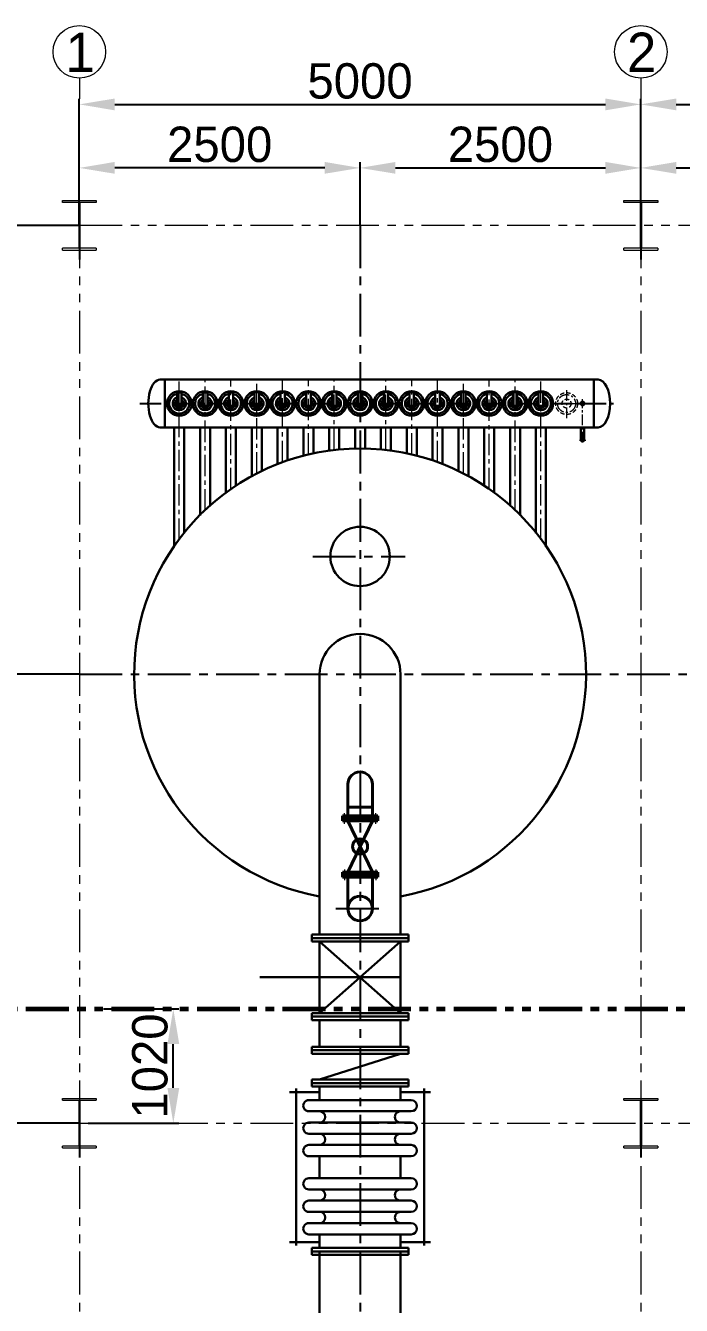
# Model space of a CAD drawing. Header units: millimetres. Extents: x 48549 to 244689, y 99496 to 172785.
# Drawn here: x 128871 to 134710, y 123921 to 135324 of the extents above; entities that cross this region are included whole.
import ezdxf

# ---------------------------------------------------------------- set-up
doc = ezdxf.new("R2010")
doc.units = ezdxf.units.MM
doc.header["$LTSCALE"] = 3
for name, pattern in [('CENTER', [50.8, 31.75, -6.35, 6.35, -6.35]), ('CENTERX2', [101.6, 63.5, -12.7, 12.7, -12.7]), ('DASHED', [19.05, 12.7, -6.35]), ('PHANTOMX2', [127, 63.5, -12.7, 12.7, -12.7, 12.7, -12.7])]:
    doc.linetypes.add(name, pattern=pattern)
for name, color, linetype, lineweight in [('1', 1, 'CENTER', 13), ('center', 1, 'CENTER', 9), ('CON', 7, 'Continuous', 40), ('Layer3', 6, 'Continuous', 18), ('Layer4', 4, 'DASHED', 5), ('双点划线', 3, 'PHANTOMX2', 20), ('图层1', 7, 'Continuous', 30), ('图层2', 1, 'CENTERX2', 15), ('图层3', 6, 'Continuous', 9)]:
    doc.layers.add(name, color=color, linetype=linetype, lineweight=lineweight)
doc.layers.add('Layer1', color=1, linetype='CENTERX2')
doc.styles.add('仿宋体', font='ttxt1.shx', dxfattribs={"bigfont": 'hzfs.shx'})
doc.dimstyles.new('ISO-25', dxfattribs={"dimtxt": 150, "dimasz": 150, "dimexe": 50, "dimexo": 0, "dimgap": 50, "dimtad": 1, "dimdec": 1, "dimdsep": 46, "dimtxsty": '仿宋体', "dimcen": 2.5, "dimazin": 0, "dimtfac": 1, "dimtdec": 1, "dimtmove": 0, "dimatfit": 3, "dimfxl": 1, "dimarcsym": 0})

# ---------------------------------------------------------------- blocks, each defined once
blk = doc.blocks.new('*D53')
at = {"layer": 'Defpoints', "color": 0, "ltscale": 3}
for p in [(129349, 129544), (124544, 123044), (129349, 123044)]:
    blk.add_point(p, dxfattribs=at)
at = {"layer": '图层3', "color": 0, "lineweight": -2, "ltscale": 3}
for p, q in [((129349, 129544), (124494, 129544)), ((124544, 129229), (124544, 123359)), ((129349, 123044), (124494, 123044))]:
    blk.add_line(p, q, dxfattribs=at)
at = {"layer": '图层3', "color": 0, "ltscale": 3}
for points in [[(124491, 129229), (124596, 129229), (124544, 129544)], [(124491, 123359), (124596, 123359), (124544, 123044)]]:
    blk.add_solid(points, dxfattribs=at)
at = {"layer": '图层3', "color": 0, "ltscale": 3, "insert": (124336, 125520), "char_height": 315, "attachment_point": 5, "rotation": 90, "style": '仿宋体'}
blk.add_mtext('6500', dxfattribs=at)
blk = doc.blocks.new('*D54')
at = {"layer": 'Defpoints', "color": 0, "ltscale": 3}
for p in [(129349, 129544), (128556, 125544), (129344, 125544)]:
    blk.add_point(p, dxfattribs=at)
at = {"layer": '图层3', "color": 0, "lineweight": -2, "ltscale": 3}
for p, q in [((129349, 129544), (128506, 129544)), ((128556, 129229), (128556, 125859)), ((129344, 125544), (128506, 125544))]:
    blk.add_line(p, q, dxfattribs=at)
at = {"layer": '图层3', "color": 0, "ltscale": 3}
for points in [[(128503, 129229), (128608, 129229), (128556, 129544)], [(128503, 125859), (128608, 125859), (128556, 125544)]]:
    blk.add_solid(points, dxfattribs=at)
at = {"layer": '图层3', "color": 0, "ltscale": 3, "insert": (128348, 127544), "char_height": 315, "attachment_point": 5, "rotation": 90, "style": '仿宋体'}
blk.add_mtext('4000', dxfattribs=at)
blk = doc.blocks.new('*D56')
at = {"layer": 'Defpoints', "color": 0, "ltscale": 3}
for p in [(128556, 133544), (129344, 133544), (129349, 129544)]:
    blk.add_point(p, dxfattribs=at)
at = {"layer": '图层3', "color": 0, "lineweight": -2, "ltscale": 3}
for p, q in [((129344, 133544), (128506, 133544)), ((128556, 129859), (128556, 133229)), ((129349, 129544), (128506, 129544))]:
    blk.add_line(p, q, dxfattribs=at)
at = {"layer": '图层3', "color": 0, "ltscale": 3}
for points in [[(128503, 133229), (128608, 133229), (128556, 133544)], [(128503, 129859), (128608, 129859), (128556, 129544)]]:
    blk.add_solid(points, dxfattribs=at)
at = {"layer": '图层3', "color": 0, "ltscale": 3, "insert": (128348, 131544), "char_height": 315, "attachment_point": 5, "rotation": 90, "style": '仿宋体'}
blk.add_mtext('4000', dxfattribs=at)
blk = doc.blocks.new('*D22')
at = {"layer": 'Defpoints', "color": 0, "ltscale": 3}
for p in [(134349, 134622), (129349, 133544), (134349, 133544)]:
    blk.add_point(p, dxfattribs=at)
at = {"layer": '图层3', "color": 0, "lineweight": -2, "ltscale": 3}
for p, q in [((129349, 133544), (129349, 134672)), ((134349, 133544), (134349, 134672)), ((129664, 134622), (134034, 134622))]:
    blk.add_line(p, q, dxfattribs=at)
at = {"layer": '图层3', "color": 0, "ltscale": 3}
for points in [[(129664, 134674), (129664, 134569), (129349, 134622)], [(134034, 134674), (134034, 134569), (134349, 134622)]]:
    blk.add_solid(points, dxfattribs=at)
at = {"layer": '图层3', "color": 0, "ltscale": 3, "insert": (131849, 134829), "char_height": 315, "attachment_point": 5, "style": '仿宋体'}
blk.add_mtext('5000', dxfattribs=at)
blk = doc.blocks.new('*D60')
at = {"layer": 'Defpoints', "color": 0, "ltscale": 3}
for p in [(139349, 134622), (134349, 133764), (139349, 133544)]:
    blk.add_point(p, dxfattribs=at)
at = {"layer": '图层3', "color": 0, "lineweight": -2, "ltscale": 3}
for p, q in [((134349, 133764), (134349, 134672)), ((139349, 133544), (139349, 134672)), ((134664, 134622), (139034, 134622))]:
    blk.add_line(p, q, dxfattribs=at)
at = {"layer": '图层3', "color": 0, "ltscale": 3}
for points in [[(134664, 134674), (134664, 134569), (134349, 134622)], [(139034, 134674), (139034, 134569), (139349, 134622)]]:
    blk.add_solid(points, dxfattribs=at)
at = {"layer": '图层3', "color": 0, "ltscale": 3, "insert": (136849, 134829), "char_height": 315, "attachment_point": 5, "style": '仿宋体'}
blk.add_mtext('5000', dxfattribs=at)
blk = doc.blocks.new('*D66')
at = {"layer": 'Defpoints', "color": 0, "ltscale": 3}
for p in [(134349, 134056), (134349, 133764), (131849, 133544)]:
    blk.add_point(p, dxfattribs=at)
at = {"layer": '图层3', "color": 0, "lineweight": -2, "ltscale": 3}
for p, q in [((131849, 133544), (131849, 134106)), ((134349, 133764), (134349, 134106)), ((132164, 134056), (134034, 134056))]:
    blk.add_line(p, q, dxfattribs=at)
at = {"layer": '图层3', "color": 0, "ltscale": 3}
for points in [[(132164, 134109), (132164, 134004), (131849, 134056)], [(134034, 134109), (134034, 134004), (134349, 134056)]]:
    blk.add_solid(points, dxfattribs=at)
at = {"layer": '图层3', "color": 0, "ltscale": 3, "insert": (133099, 134264), "char_height": 315, "attachment_point": 5, "style": '仿宋体'}
blk.add_mtext('2500', dxfattribs=at)
blk = doc.blocks.new('*D67')
at = {"layer": 'Defpoints', "color": 0, "ltscale": 3}
for p in [(136849, 134056), (134349, 133764), (136849, 133544)]:
    blk.add_point(p, dxfattribs=at)
at = {"layer": '图层3', "color": 0, "lineweight": -2, "ltscale": 3}
for p, q in [((134349, 133764), (134349, 134106)), ((136849, 133544), (136849, 134106)), ((134664, 134056), (136534, 134056))]:
    blk.add_line(p, q, dxfattribs=at)
at = {"layer": '图层3', "color": 0, "ltscale": 3}
for points in [[(134664, 134109), (134664, 134004), (134349, 134056)], [(136534, 134109), (136534, 134004), (136849, 134056)]]:
    blk.add_solid(points, dxfattribs=at)
at = {"layer": '图层3', "color": 0, "ltscale": 3, "insert": (135599, 134264), "char_height": 315, "attachment_point": 5, "style": '仿宋体'}
blk.add_mtext('2500', dxfattribs=at)
blk = doc.blocks.new('*D85')
at = {"layer": 'Defpoints', "color": 0, "ltscale": 3}
for p in [(129349, 125544), (128556, 123044), (129349, 123044)]:
    blk.add_point(p, dxfattribs=at)
at = {"layer": '图层3', "color": 0, "lineweight": -2, "ltscale": 3}
for p, q in [((129349, 125544), (128506, 125544)), ((128556, 125229), (128556, 123359)), ((129349, 123044), (128506, 123044))]:
    blk.add_line(p, q, dxfattribs=at)
at = {"layer": '图层3', "color": 0, "ltscale": 3}
for points in [[(128503, 125229), (128608, 125229), (128556, 125544)], [(128503, 123359), (128608, 123359), (128556, 123044)]]:
    blk.add_solid(points, dxfattribs=at)
at = {"layer": '图层3', "color": 0, "ltscale": 3, "insert": (128348, 124294), "char_height": 315, "attachment_point": 5, "rotation": 90, "style": '仿宋体'}
blk.add_mtext('2500', dxfattribs=at)
blk = doc.blocks.new('*D25')
at = {"layer": 'Defpoints', "color": 0, "ltscale": 3}
for p in [(129349, 134056), (129349, 134056), (131849, 134056)]:
    blk.add_point(p, dxfattribs=at)
at = {"layer": '图层3', "color": 0, "lineweight": -2, "ltscale": 3}
for p, q in [((129349, 134056), (129349, 134106)), ((131849, 134056), (131849, 134106)), ((131534, 134056), (129664, 134056))]:
    blk.add_line(p, q, dxfattribs=at)
at = {"layer": '图层3', "color": 0, "ltscale": 3}
for points in [[(129664, 134109), (129664, 134004), (129349, 134056)], [(131534, 134109), (131534, 134004), (131849, 134056)]]:
    blk.add_solid(points, dxfattribs=at)
at = {"layer": '图层3', "color": 0, "ltscale": 3, "insert": (130599, 134264), "char_height": 315, "attachment_point": 5, "style": '仿宋体'}
blk.add_mtext('2500', dxfattribs=at)
blk = doc.blocks.new('*D29')
at = {"layer": 'Defpoints', "color": 0, "ltscale": 3}
for p in [(129564, 126564), (130186, 126564), (129427, 125544)]:
    blk.add_point(p, dxfattribs=at)
at = {"layer": '图层3', "color": 0, "lineweight": -2, "ltscale": 3}
for p, q in [((129564, 126564), (130236, 126564)), ((130186, 125859), (130186, 126249)), ((129427, 125544), (130236, 125544))]:
    blk.add_line(p, q, dxfattribs=at)
at = {"layer": '图层3', "color": 0, "ltscale": 3}
for points in [[(130134, 126249), (130239, 126249), (130186, 126564)], [(130134, 125859), (130239, 125859), (130186, 125544)]]:
    blk.add_solid(points, dxfattribs=at)
at = {"layer": '图层3', "color": 0, "ltscale": 3, "insert": (129979, 126054), "char_height": 315, "attachment_point": 5, "rotation": 90, "style": '仿宋体'}
blk.add_mtext('1020', dxfattribs=at)

msp = doc.modelspace()

# ---------------------------------------------------------------- linework, layer by layer
at = {"layer": '1'}
for p, q in [((133682.875, 131956.484), (133896.014, 131956.497)), ((133804.361, 131631.031), (133858.64, 131631.031))]:
    msp.add_line(p, q, dxfattribs=at)
at = {"layer": 'center'}
for p, q in [((133689.363, 131826.87), (133689.363, 132089.707)), ((133830.151, 131610.687), (133830.151, 131994.776))]:
    msp.add_line(p, q, dxfattribs=at)
msp.add_circle((133687.933, 131956.42), 80, dxfattribs=at)
at = {"layer": 'CON'}
for p, q in [((131739.863, 128283.49), (131739.863, 128564.49)), ((131958.863, 128283.49), (131958.863, 128564.49)), ((132006.863, 128283.49), (131691.863, 128283.49)), ((131691.863, 128283.49), (131691.863, 128261.49)), ((131958.863, 128361.49), (131739.863, 128361.49)), ((132006.863, 128261.49), (132006.863, 128283.49)), ((131691.863, 128261.49), (132006.863, 128261.49)), ((131691.863, 128259.49), (131691.863, 128261.49)), ((132006.863, 128259.49), (131691.863, 128259.49)), ((131691.863, 128259.49), (131691.863, 128237.49)), ((131691.863, 128237.49), (132006.863, 128237.49)), ((131739.863, 128237.49), (131958.863, 127781.49)), ((131958.863, 128237.49), (131739.863, 127781.49)), ((132006.863, 128261.49), (132006.863, 128259.49)), ((132006.863, 128237.49), (132006.863, 128259.49)), ((131691.863, 127759.49), (131691.863, 127781.49)), ((131691.863, 127781.49), (132006.863, 127781.49)), ((132006.863, 127759.49), (131691.863, 127759.49)), ((131691.863, 127759.49), (131691.863, 127757.49)), ((131691.863, 127735.49), (131691.863, 127757.49)), ((131691.863, 127757.49), (132006.863, 127757.49)), ((132006.863, 127735.49), (131691.863, 127735.49)), ((131739.863, 127457.496), (131739.863, 127735.49)), ((131958.863, 127457.496), (131958.863, 127735.49)), ((132006.863, 127781.49), (132006.863, 127759.49)), ((132006.863, 127757.49), (132006.863, 127759.49)), ((132006.863, 127757.49), (132006.863, 127735.49))]:
    msp.add_line(p, q, dxfattribs=at)
for centre, radius in [((131849.363, 128009.49), 67.33), ((131849.363, 127457.496), 109.5)]:
    msp.add_circle(centre, radius, dxfattribs=at)
msp.add_arc((131849.363, 128564.49), 109.5, 360, 180, dxfattribs=at)
at = {"layer": 'Layer1', "ltscale": 2}
for p, q in [((131849.363, 133544.49), (131849.363, 112544.49)), ((131427.905, 130594.49), (132251.979, 130594.49)), ((129349.363, 129544.49), (154349.363, 129544.49)), ((131849.363, 128673.99), (131849.363, 127347.996)), ((131633.87, 127457.496), (132064.856, 127457.496))]:
    msp.add_line(p, q, dxfattribs=at)
at = {"layer": 'Layer1'}
for p, q in [((129349.363, 133364.954), (129349.363, 133239.713)), ((134349.363, 133364.954), (134349.363, 133239.713)), ((129888.635, 131956.49), (134105.548, 131956.49)), ((129349.363, 125364.954), (129349.363, 125239.713)), ((134349.363, 125364.954), (134349.363, 125239.713))]:
    msp.add_line(p, q, dxfattribs=at)
at = {"layer": 'Layer3'}
msp.add_arc((133830.151, 131956.458), 15.5, 0, 270, dxfattribs=at)
at = {"layer": 'Layer4'}
for radius in [97.5, 40]:
    msp.add_circle((133687.933, 131956.42), radius, dxfattribs=at)
at = {"layer": '双点划线', "ltscale": 10}
for p, q in [((129199.363, 133764.49), (129499.363, 133764.49)), ((129199.363, 133748.49), (129199.363, 133764.49)), ((129499.363, 133764.49), (129499.363, 133748.49)), ((134199.363, 133764.49), (134499.363, 133764.49)), ((134199.363, 133748.49), (134199.363, 133764.49)), ((134499.363, 133764.49), (134499.363, 133748.49)), ((129343.863, 133746.49), (129199.363, 133746.49)), ((129343.863, 133746.49), (129343.863, 133342.49)), ((129499.363, 133746.49), (129354.863, 133746.49)), ((129354.863, 133746.49), (129354.863, 133342.49)), ((134343.863, 133746.49), (134199.363, 133746.49)), ((134343.863, 133746.49), (134343.863, 133342.49)), ((134499.363, 133746.49), (134354.863, 133746.49)), ((134354.863, 133746.49), (134354.863, 133342.49)), ((129199.363, 133342.49), (129343.863, 133342.49)), ((129199.363, 133324.49), (129199.363, 133340.49)), ((129199.363, 133324.49), (129499.363, 133324.49)), ((129354.863, 133342.49), (129499.363, 133342.49)), ((129499.363, 133340.49), (129499.363, 133324.49)), ((134199.363, 133342.49), (134343.863, 133342.49)), ((134199.363, 133324.49), (134199.363, 133340.49)), ((134199.363, 133324.49), (134499.363, 133324.49)), ((134354.863, 133342.49), (134499.363, 133342.49)), ((134499.363, 133340.49), (134499.363, 133324.49)), ((129199.363, 125764.49), (129499.363, 125764.49)), ((129199.363, 125748.49), (129199.363, 125764.49)), ((129343.863, 125746.49), (129199.363, 125746.49)), ((129343.863, 125746.49), (129343.863, 125342.49)), ((129499.363, 125746.49), (129354.863, 125746.49)), ((129354.863, 125746.49), (129354.863, 125342.49)), ((129499.363, 125764.49), (129499.363, 125748.49)), ((134199.363, 125764.49), (134499.363, 125764.49)), ((134199.363, 125748.49), (134199.363, 125764.49)), ((134343.863, 125746.49), (134199.363, 125746.49)), ((134343.863, 125746.49), (134343.863, 125342.49)), ((134499.363, 125746.49), (134354.863, 125746.49)), ((134354.863, 125746.49), (134354.863, 125342.49)), ((134499.363, 125764.49), (134499.363, 125748.49)), ((129199.363, 125342.49), (129343.863, 125342.49)), ((129199.363, 125324.49), (129199.363, 125340.49)), ((129199.363, 125324.49), (129499.363, 125324.49)), ((129354.863, 125342.49), (129499.363, 125342.49)), ((129499.363, 125340.49), (129499.363, 125324.49)), ((134199.363, 125342.49), (134343.863, 125342.49)), ((134199.363, 125324.49), (134199.363, 125340.49)), ((134199.363, 125324.49), (134499.363, 125324.49)), ((134354.863, 125342.49), (134499.363, 125342.49)), ((134499.363, 125340.49), (134499.363, 125324.49))]:
    msp.add_line(p, q, dxfattribs=at)
at = {"layer": '双点划线', "ltscale": 2}
for p, q in [((129349.363, 133544.49), (129349.363, 112544.49)), ((129349.363, 133544.49), (154354.863, 133544.49)), ((134349.363, 133544.49), (134349.363, 112544.49)), ((129349.363, 125544.49), (154354.863, 125544.49))]:
    msp.add_line(p, q, dxfattribs=at)
at = {"layer": '双点划线', "color": 7, "lineweight": 60, "ltscale": 2}
msp.add_line((127349.363, 126564.49), (154349.363, 126564.49), dxfattribs=at)
at = {"layer": '图层1'}
for p, q in [((130069.558, 132169.49), (133969.892, 132169.49)), ((130109.558, 131743.49), (130109.558, 132169.49)), ((133929.892, 131743.49), (133929.892, 132169.49)), ((130219.363, 131936.324), (130219.363, 132056.324)), ((130219.363, 132056.324), (130239.363, 132056.324)), ((130259.363, 132056.324), (130239.363, 132056.324)), ((130259.363, 131936.324), (130259.363, 132056.324)), ((130449.168, 131936.324), (130449.168, 132056.324)), ((130449.168, 132056.324), (130469.168, 132056.324)), ((130489.168, 132056.324), (130469.168, 132056.324)), ((130489.168, 131936.324), (130489.168, 132056.324)), ((130679.168, 131936.324), (130679.168, 132056.324)), ((130679.168, 132056.324), (130699.168, 132056.324)), ((130719.168, 132056.324), (130699.168, 132056.324)), ((130719.168, 131936.324), (130719.168, 132056.324)), ((130909.363, 131936.49), (130909.363, 132056.49)), ((130909.363, 132056.49), (130929.363, 132056.49)), ((130949.363, 132056.49), (130929.363, 132056.49)), ((130949.363, 131936.49), (130949.363, 132056.49)), ((131139.363, 131936.49), (131139.363, 132056.49)), ((131139.363, 132056.49), (131159.363, 132056.49)), ((131179.363, 132056.49), (131159.363, 132056.49)), ((131179.363, 131936.49), (131179.363, 132056.49)), ((131369.363, 131936.49), (131369.363, 132056.49)), ((131369.363, 132056.49), (131389.363, 132056.49)), ((131409.363, 132056.49), (131389.363, 132056.49)), ((131409.363, 131936.49), (131409.363, 132056.49)), ((131599.363, 131936.49), (131599.363, 132056.49)), ((131599.363, 132056.49), (131619.363, 132056.49)), ((131639.363, 132056.49), (131619.363, 132056.49)), ((131639.363, 131936.49), (131639.363, 132056.49)), ((131829.363, 131936.49), (131829.363, 132056.49)), ((131829.363, 132056.49), (131849.363, 132056.49)), ((131869.363, 132056.49), (131849.363, 132056.49)), ((131869.363, 131936.49), (131869.363, 132056.49)), ((132059.363, 131936.49), (132059.363, 132056.49)), ((132059.363, 132056.49), (132079.363, 132056.49)), ((132099.363, 132056.49), (132079.363, 132056.49)), ((132099.363, 131936.49), (132099.363, 132056.49)), ((132289.363, 131936.49), (132289.363, 132056.49)), ((132289.363, 132056.49), (132309.363, 132056.49)), ((132329.363, 132056.49), (132309.363, 132056.49)), ((132329.363, 131936.49), (132329.363, 132056.49)), ((132519.363, 131936.49), (132519.363, 132056.49)), ((132519.363, 132056.49), (132539.363, 132056.49)), ((132559.363, 132056.49), (132539.363, 132056.49)), ((132559.363, 131936.49), (132559.363, 132056.49)), ((132749.363, 131936.49), (132749.363, 132056.49)), ((132749.363, 132056.49), (132769.363, 132056.49)), ((132789.363, 132056.49), (132769.363, 132056.49)), ((132789.363, 131936.49), (132789.363, 132056.49)), ((132979.363, 131936.49), (132979.363, 132056.49)), ((132979.363, 132056.49), (132999.363, 132056.49)), ((133019.363, 132056.49), (132999.363, 132056.49)), ((133019.363, 131936.49), (133019.363, 132056.49)), ((133209.363, 131936.49), (133209.363, 132056.49)), ((133209.363, 132056.49), (133229.363, 132056.49)), ((133249.363, 132056.49), (133229.363, 132056.49)), ((133249.363, 131936.49), (133249.363, 132056.49)), ((133439.363, 131936.49), (133439.363, 132056.49)), ((133439.363, 132056.49), (133459.363, 132056.49)), ((133479.363, 132056.49), (133459.363, 132056.49)), ((133479.363, 131936.49), (133479.363, 132056.49)), ((130219.363, 131936.324), (130239.363, 131936.324)), ((130259.363, 131936.324), (130239.363, 131936.324)), ((130449.168, 131936.324), (130469.168, 131936.324)), ((130489.168, 131936.324), (130469.168, 131936.324)), ((130679.168, 131936.324), (130699.168, 131936.324)), ((130719.168, 131936.324), (130699.168, 131936.324)), ((130909.363, 131936.49), (130929.363, 131936.49)), ((130949.363, 131936.49), (130929.363, 131936.49)), ((131139.363, 131936.49), (131159.363, 131936.49)), ((131179.363, 131936.49), (131159.363, 131936.49)), ((131369.363, 131936.49), (131389.363, 131936.49)), ((131409.363, 131936.49), (131389.363, 131936.49)), ((131599.363, 131936.49), (131619.363, 131936.49)), ((131639.363, 131936.49), (131619.363, 131936.49)), ((131829.363, 131936.49), (131849.363, 131936.49)), ((131869.363, 131936.49), (131849.363, 131936.49)), ((132059.363, 131936.49), (132079.363, 131936.49)), ((132099.363, 131936.49), (132079.363, 131936.49)), ((132289.363, 131936.49), (132309.363, 131936.49)), ((132329.363, 131936.49), (132309.363, 131936.49)), ((132519.363, 131936.49), (132539.363, 131936.49)), ((132559.363, 131936.49), (132539.363, 131936.49)), ((132749.363, 131936.49), (132769.363, 131936.49)), ((132789.363, 131936.49), (132769.363, 131936.49)), ((132979.363, 131936.49), (132999.363, 131936.49)), ((133019.363, 131936.49), (132999.363, 131936.49)), ((133209.363, 131936.49), (133229.363, 131936.49)), ((133249.363, 131936.49), (133229.363, 131936.49)), ((133439.363, 131936.49), (133459.363, 131936.49)), ((133479.363, 131936.49), (133459.363, 131936.49)), ((130069.558, 131743.49), (133969.892, 131743.49)), ((130194.863, 130680.158), (130194.863, 131743.49)), ((130283.863, 130801.163), (130283.863, 131743.49)), ((130424.863, 130960.342), (130424.863, 131743.49)), ((130513.863, 131045.261), (130513.863, 131743.49)), ((130655.109, 131160.783), (130655.109, 131743.49)), ((130744.109, 131223.347), (130744.109, 131743.49)), ((130884.863, 131308.557), (130884.863, 131743.49)), ((130973.863, 131354.684), (130973.863, 131743.49)), ((131114.863, 131416.735), (131114.863, 131743.49)), ((131203.863, 131449.459), (131203.863, 131743.49)), ((131344.863, 131491.814), (131344.863, 131743.49)), ((131433.863, 131512.854), (131433.863, 131743.49)), ((131574.863, 131537.563), (131574.863, 131743.49)), ((131663.863, 131547.869), (131663.863, 131743.49)), ((131804.863, 131555.995), (131804.863, 131743.49)), ((131893.863, 131555.995), (131893.863, 131743.49)), ((132034.863, 131547.869), (132034.863, 131743.49)), ((132123.863, 131537.563), (132123.863, 131743.49)), ((132264.863, 131512.854), (132264.863, 131743.49)), ((132353.863, 131491.814), (132353.863, 131743.49)), ((132494.863, 131449.459), (132494.863, 131743.49)), ((132583.863, 131416.735), (132583.863, 131743.49)), ((132724.863, 131354.684), (132724.863, 131743.49)), ((132813.863, 131308.557), (132813.863, 131743.49)), ((132954.617, 131223.347), (132954.617, 131743.49)), ((133043.617, 131160.783), (133043.617, 131743.49)), ((133184.863, 131045.261), (133184.863, 131743.49)), ((133273.863, 130960.342), (133273.863, 131743.49)), ((133414.863, 130801.163), (133414.863, 131743.49)), ((133503.863, 130680.158), (133503.863, 131743.49)), ((133816.392, 131631.031), (133816.392, 131743.49)), ((133843.392, 131743.49), (133843.392, 131631.031)), ((133816.392, 131661.031), (133843.392, 131661.031)), ((131489.363, 129544.49), (131489.363, 127226.49)), ((132209.363, 129544.49), (132209.363, 127226.49)), ((132279.366, 127226.49), (131419.366, 127226.49)), ((131419.366, 127194.49), (131419.366, 127226.49)), ((132279.366, 127194.49), (131419.366, 127194.49)), ((131419.366, 127162.49), (131419.366, 127194.49)), ((131419.366, 127162.49), (132279.366, 127162.49)), ((131489.366, 127162.49), (131489.366, 126526.49)), ((132209.366, 126526.49), (131489.366, 127162.49)), ((131489.366, 126526.49), (132209.366, 127162.49)), ((132209.366, 127162.49), (132209.366, 126526.49)), ((132279.366, 127194.49), (132279.366, 127226.49)), ((132279.366, 127162.49), (132279.366, 127194.49)), ((130957.056, 126844.49), (132209.366, 126844.49)), ((132279.366, 126526.49), (131419.366, 126526.49)), ((131419.366, 126494.49), (131419.366, 126526.49)), ((132279.366, 126494.49), (131419.366, 126494.49)), ((131419.366, 126462.49), (131419.366, 126494.49)), ((131419.366, 126462.49), (132279.366, 126462.49)), ((131489.366, 126462.49), (131489.366, 126226.49)), ((132209.366, 126462.49), (132209.365, 126226.49)), ((132279.366, 126494.49), (132279.366, 126526.49)), ((132279.366, 126462.49), (132279.366, 126494.49)), ((132279.366, 126226.49), (131419.366, 126226.49)), ((131419.366, 126194.49), (131419.366, 126226.49)), ((132279.366, 126194.49), (131419.366, 126194.49)), ((131419.366, 126162.49), (131419.366, 126194.49)), ((131419.366, 126162.49), (132279.366, 126162.49)), ((131489.366, 125934.49), (132209.366, 126162.49)), ((132279.366, 126194.49), (132279.366, 126226.49)), ((132279.366, 126162.49), (132279.366, 126194.49)), ((132279.366, 125934.49), (131419.366, 125934.49)), ((131419.366, 125902.49), (131419.366, 125934.49)), ((132279.366, 125902.49), (131419.366, 125902.49)), ((131419.366, 125870.49), (131419.366, 125902.49)), ((132279.366, 125902.49), (132279.366, 125934.49)), ((132279.366, 125870.49), (132279.366, 125902.49)), ((131489.36, 125820.488), (131221.597, 125820.487)), ((131279.498, 124454.586), (131279.492, 125854.586)), ((131419.366, 125870.49), (132279.366, 125870.49)), ((131489.363, 125870.49), (131489.363, 125750.488)), ((132209.36, 125870.49), (132209.36, 125750.492)), ((132209.36, 125820.492), (132477.123, 125820.493)), ((132419.236, 124454.592), (132419.229, 125854.592)), ((131899.361, 125750.49), (131393.808, 125750.488)), ((131899.361, 125750.49), (131489.361, 125750.488)), ((131489.361, 125750.488), (131489.361, 125750.488)), ((131799.361, 125750.49), (132304.913, 125750.492)), ((131799.361, 125750.49), (132209.361, 125750.492)), ((132209.361, 125750.492), (132209.361, 125750.492)), ((131899.361, 125650.49), (131393.809, 125650.488)), ((131899.362, 125550.49), (131393.809, 125550.488)), ((131799.361, 125650.49), (132304.913, 125650.492)), ((131799.362, 125550.49), (132304.914, 125550.492)), ((131899.362, 125450.49), (131393.81, 125450.488)), ((131799.362, 125450.49), (132304.914, 125450.492)), ((131899.363, 125350.49), (131393.81, 125350.488)), ((131799.363, 125350.49), (132304.915, 125350.492)), ((131899.363, 125250.49), (131393.811, 125250.488)), ((131489.364, 125054.488), (131489.363, 125250.488)), ((131799.363, 125250.49), (132304.915, 125250.492)), ((132209.364, 125054.492), (132209.363, 125250.492)), ((131899.364, 125054.49), (131393.812, 125054.488)), ((131799.364, 125054.49), (132304.917, 125054.492)), ((131899.365, 124954.49), (131393.813, 124954.488)), ((131799.365, 124954.49), (132304.917, 124954.492)), ((131899.365, 124854.49), (131393.813, 124854.488)), ((131899.366, 124754.49), (131393.814, 124754.488)), ((131799.365, 124854.49), (132304.918, 124854.492)), ((131799.366, 124754.49), (132304.918, 124754.492)), ((131899.366, 124654.49), (131393.814, 124654.488)), ((131799.366, 124654.49), (132304.919, 124654.492)), ((131899.367, 124554.49), (131393.815, 124554.488)), ((131899.367, 124554.49), (131489.367, 124554.488)), ((131489.37, 124434.487), (131489.369, 124554.488)), ((131799.367, 124554.49), (132304.919, 124554.492)), ((131799.367, 124554.49), (132209.367, 124554.492)), ((132209.368, 124434.494), (132209.366, 124554.492)), ((131489.367, 124484.488), (131221.604, 124484.487)), ((131419.37, 124434.486), (132279.37, 124434.494)), ((131419.37, 124434.486), (131419.371, 124402.486)), ((132279.371, 124402.494), (131419.371, 124402.486)), ((131419.371, 124402.486), (131419.371, 124370.486)), ((131489.357, 124402.49), (131489.367, 123854.49)), ((132209.362, 124402.49), (132209.365, 123854.49)), ((132209.367, 124484.492), (132477.13, 124484.493)), ((132279.37, 124434.494), (132279.371, 124402.494)), ((132279.371, 124402.494), (132279.371, 124370.494)), ((132279.371, 124370.494), (131419.371, 124370.486))]:
    msp.add_line(p, q, dxfattribs=at)
for centre, radius in [((130239.363, 131956.324), 110), ((130239.363, 131956.324), 110), ((130469.168, 131956.324), 110), ((130469.168, 131956.324), 110), ((130699.168, 131956.324), 110), ((130699.168, 131956.324), 110), ((130929.363, 131956.49), 110), ((130929.363, 131956.49), 110), ((131159.363, 131956.49), 110), ((131159.363, 131956.49), 110), ((131389.363, 131956.49), 110), ((131389.363, 131956.49), 110), ((131619.363, 131956.49), 110), ((131619.363, 131956.49), 110), ((131849.363, 131956.49), 110), ((131849.363, 131956.49), 110), ((132079.363, 131956.49), 110), ((132079.363, 131956.49), 110), ((132309.363, 131956.49), 110), ((132309.363, 131956.49), 110), ((132539.363, 131956.49), 110), ((132539.363, 131956.49), 110), ((132769.363, 131956.49), 110), ((132769.363, 131956.49), 110), ((132999.363, 131956.49), 110), ((132999.363, 131956.49), 110), ((133229.363, 131956.49), 110), ((133229.363, 131956.49), 110), ((133459.363, 131956.49), 110), ((133459.363, 131956.49), 110), ((133830.151, 131956.458), 17), ((133830.151, 131956.458), 12.5), ((133829.892, 131631.031), 13.5), ((133829.892, 131631.031), 9), ((131849.363, 130594.49), 264.5)]:
    msp.add_circle(centre, radius, dxfattribs=at)
for centre, radius, start, end in [((130239.363, 131956.324), 89.708, 102.8820674, 77.1179326), ((130469.168, 131956.324), 89.708, 102.8820674, 77.1179326), ((130699.168, 131956.324), 89.708, 102.8820674, 77.1179326), ((130929.363, 131956.49), 89.708, 102.8820674, 77.1179326), ((131159.363, 131956.49), 89.708, 102.8820674, 77.1179326), ((131389.363, 131956.49), 89.708, 102.8820674, 77.1179326), ((131619.363, 131956.49), 89.708, 102.8820674, 77.1179326), ((131849.363, 131956.49), 89.708, 102.8820674, 77.1179326), ((132079.363, 131956.49), 89.708, 102.8820674, 77.1179326), ((132309.363, 131956.49), 89.708, 102.8820674, 77.1179326), ((132539.363, 131956.49), 89.708, 102.8820674, 77.1179326), ((132769.363, 131956.49), 89.708, 102.8820674, 77.1179326), ((132999.363, 131956.49), 89.708, 102.8820674, 77.1179326), ((133229.363, 131956.49), 89.708, 102.8820674, 77.1179326), ((133459.363, 131956.49), 89.708, 102.8820674, 77.1179326), ((130239.363, 131956.324), 59.724, 109.5647271, 70.4352729), ((130239.363, 131956.324), 39.594, 120.3401686, 59.6598314), ((130469.168, 131956.324), 59.724, 109.5647271, 70.4352729), ((130469.168, 131956.324), 39.594, 120.3401686, 59.6598314), ((130699.168, 131956.324), 59.724, 109.5647271, 70.4352729), ((130699.168, 131956.324), 39.594, 120.3401686, 59.6598314), ((130929.363, 131956.49), 59.724, 109.5647271, 70.4352729), ((130929.363, 131956.49), 39.594, 120.3401686, 59.6598314), ((131159.363, 131956.49), 59.724, 109.5647271, 70.4352729), ((131159.363, 131956.49), 39.594, 120.3401686, 59.6598314), ((131389.363, 131956.49), 59.724, 109.5647271, 70.4352729), ((131389.363, 131956.49), 39.594, 120.3401686, 59.6598314), ((131619.363, 131956.49), 59.724, 109.5647271, 70.4352729), ((131619.363, 131956.49), 39.594, 120.3401686, 59.6598314), ((131849.363, 131956.49), 59.724, 109.5647271, 70.4352729), ((131849.363, 131956.49), 39.594, 120.3401686, 59.6598314), ((132079.363, 131956.49), 59.724, 109.5647271, 70.4352729), ((132079.363, 131956.49), 39.594, 120.3401686, 59.6598314), ((132309.363, 131956.49), 59.724, 109.5647271, 70.4352729), ((132309.363, 131956.49), 39.594, 120.3401686, 59.6598314), ((132539.363, 131956.49), 59.724, 109.5647271, 70.4352729), ((132539.363, 131956.49), 39.594, 120.3401686, 59.6598314), ((132769.363, 131956.49), 59.724, 109.5647271, 70.4352729), ((132769.363, 131956.49), 39.594, 120.3401686, 59.6598314), ((132999.363, 131956.49), 59.724, 109.5647271, 70.4352729), ((132999.363, 131956.49), 39.594, 120.3401686, 59.6598314), ((133229.363, 131956.49), 59.724, 109.5647271, 70.4352729), ((133229.363, 131956.49), 39.594, 120.3401686, 59.6598314), ((133459.363, 131956.49), 59.724, 109.5647271, 70.4352729), ((133459.363, 131956.49), 39.594, 120.3401686, 59.6598314), ((131849.363, 129544.49), 2012, 280.3073239, 259.6928553), ((131849.363, 129544.49), 360, 0, 180), ((131393.809, 125700.488), 50, 90.0002804, 270.0002804), ((132304.913, 125700.492), 50, 270.0002804, 90.0002804), ((131393.81, 125500.488), 50, 90.0002804, 270.0002804), ((131489.361, 125600.488), 50, 270.0002804, 90.0002804), ((132209.361, 125600.492), 50, 90.0002804, 270.0002804), ((132304.914, 125500.492), 50, 270.0002804, 90.0002804), ((131489.362, 125400.488), 50, 270.0002804, 90.0002804), ((132209.362, 125400.492), 50, 90.0002804, 270.0002804), ((131393.811, 125300.488), 50, 90.0002804, 270.0002804), ((132304.915, 125300.492), 50, 270.0002804, 90.0002804), ((131393.812, 125004.488), 50, 90.0002804, 270.0002804), ((132304.917, 125004.492), 50, 270.0002804, 90.0002804), ((131489.365, 124904.488), 50, 270.0002804, 90.0002804), ((132209.365, 124904.492), 50, 90.0002804, 270.0002804), ((131393.813, 124804.488), 50, 90.0002804, 270.0002804), ((131489.366, 124704.488), 50, 270.0002804, 90.0002804), ((132209.366, 124704.492), 50, 90.0002804, 270.0002804), ((132304.918, 124804.492), 50, 270.0002804, 90.0002804), ((131393.814, 124604.488), 50, 90.0002804, 270.0002804), ((132304.919, 124604.492), 50, 270.0002804, 90.0002804)]:
    msp.add_arc(centre, radius, start, end, dxfattribs=at)
msp.add_ellipse((130069.558, 131956.49), major_axis=(0, 213), ratio=0.497652582, start_param=0, end_param=3.141592654, dxfattribs=at)
at = {"layer": '图层1', "extrusion": (0, 0, -1)}
msp.add_ellipse((133969.892, 131956.49), major_axis=(0, -213), ratio=0.497652582, start_param=3.141592654, end_param=6.283185307, dxfattribs=at)
at = {"layer": '图层2'}
for p, q in [((130239.363, 130743.04), (130239.363, 132169.49)), ((130469.363, 131004.109), (130469.363, 132169.49)), ((130699.363, 131192.797), (130699.363, 132169.49)), ((130929.363, 131332.328), (130929.363, 132169.49)), ((131159.363, 131433.695), (131159.363, 132169.49)), ((131389.363, 131502.871), (131389.363, 132169.49)), ((131619.363, 131543.221), (131619.363, 132169.49)), ((132079.363, 131543.221), (132079.363, 132169.49)), ((132309.363, 131502.871), (132309.363, 132169.49)), ((132539.363, 131433.695), (132539.363, 132169.49)), ((132769.363, 131332.328), (132769.363, 132169.49)), ((132999.363, 131192.797), (132999.363, 132169.49)), ((133229.363, 131004.109), (133229.363, 132169.49)), ((133459.363, 130743.04), (133459.363, 132169.49))]:
    msp.add_line(p, q, dxfattribs=at)
at = {"layer": '图层3'}
for p, q in [((129349.363, 134855.484), (129349.363, 134671.819)), ((134349.363, 134855.484), (134349.363, 134671.819))]:
    msp.add_line(p, q, dxfattribs=at)
at = {"layer": '图层3', "ltscale": 3}
for p, q in [((131709.363, 128213.236), (131709.363, 128307.734)), ((131989.363, 128213.236), (131989.363, 128307.734)), ((131709.363, 127805.745), (131709.363, 127711.246)), ((131989.363, 127805.745), (131989.363, 127711.246))]:
    msp.add_line(p, q, dxfattribs=at)
at = {"layer": '图层3'}
for centre in [(129349.363, 135089.705), (134349.363, 135089.705)]:
    msp.add_circle(centre, 234.221, dxfattribs=at)
msp.add_arc((133829.892, 131631.031), 10.5, 0, 270, dxfattribs=at)

# ---------------------------------------------------------------- texts
at = {"layer": 'Layer3', "char_height": 351, "width": 1944.27277, "attachment_point": 8, "style": '仿宋体'}
for s, insert in [('1', (129356.399, 134910.284)), ('2', (134356.399, 134910.284))]:
    msp.add_mtext(s, dxfattribs=dict(at, insert=insert))

# ---------------------------------------------------------------- dimensions: what is measured, and where the dimension line sits
at = {"layer": '图层3', "ltscale": 3}
for base, p1, p2, picture, middle in [((134349.363, 134621.819), (129349.363, 133544.49), (134349.363, 133544.49), '*D22', (131849.363, 134829.319)), ((139349.363, 134621.819), (134349.363, 133764.49), (139349.363, 133544.49), '*D60', (136849.363, 134829.319)), ((129349.363, 134056.201), (131849.363, 134056.201), (129349.363, 134056.201), '*D25', (130599.363, 134263.701)), ((134349.363, 134056.201), (131849.363, 133544.49), (134349.363, 133764.49), '*D66', (133099.363, 134263.701)), ((136849.363, 134056.201), (134349.363, 133764.49), (136849.363, 133544.49), '*D67', (135599.363, 134263.701))]:
    dim = msp.add_linear_dim(base=base, p1=p1, p2=p2, dimstyle='ISO-25', override={"dimtxt": 315, "dimasz": 315}, dxfattribs=at)
    dim.commit()
    dim.dimension.update_dxf_attribs({"geometry": picture, "text_midpoint": middle})
for base, p1, p2, picture, middle in [((128555.947, 133544.49), (129349.363, 129544.49), (129343.863, 133544.49), '*D56', (128348.447, 131544.49)), ((128555.947, 125544.49), (129349.363, 129544.49), (129343.863, 125544.49), '*D54', (128348.447, 127544.49)), ((130186.276, 126564.49), (129427.113, 125544.49), (129563.956, 126564.49), '*D29', (129978.776, 126054.49)), ((128555.947, 123044.49), (129349.363, 125544.49), (129349.363, 123044.49), '*D85', (128348.447, 124294.49))]:
    dim = msp.add_linear_dim(base=base, p1=p1, p2=p2, angle=90, dimstyle='ISO-25', override={"dimtxt": 315, "dimasz": 315}, dxfattribs=at)
    dim.commit()
    dim.dimension.update_dxf_attribs({"geometry": picture, "text_midpoint": middle})
dim = msp.add_linear_dim(base=(124543.862, 123044.49), p1=(129349.363, 129544.49), p2=(129349.363, 123044.49), angle=90, dimstyle='ISO-25', override={"dimtxt": 315, "dimasz": 315}, dxfattribs=at)
dim.commit()
dim.dimension.update_dxf_attribs({"geometry": '*D53', "text_midpoint": (124543.862, 125520.09), "dimtype": 160})

doc.saveas('drawing.dxf')
